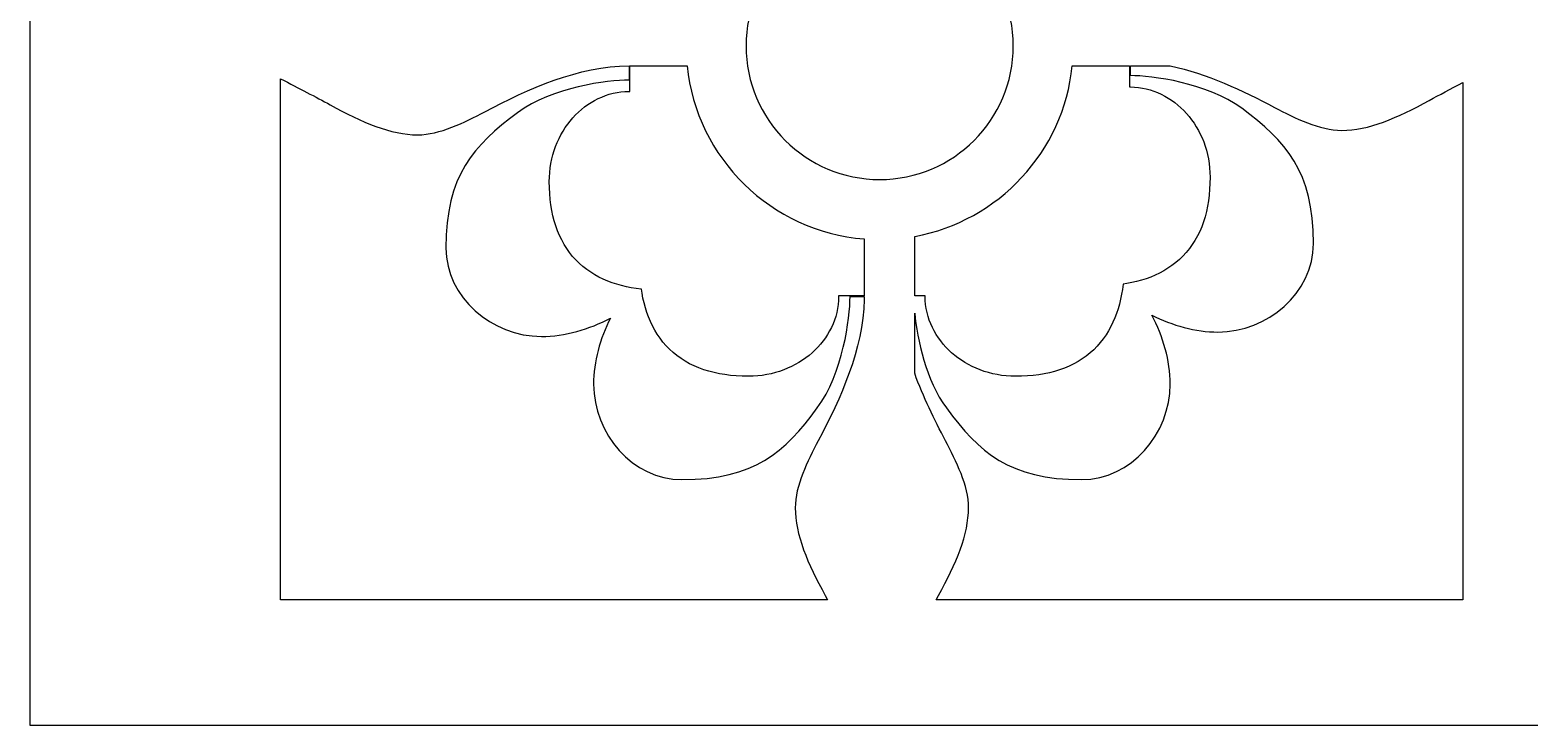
# Model space of a CAD drawing. Header units: centimetres. Extents: x 20.9 to 27, y -2.7 to 9.
# Drawn here: x 20.936 to 22.323, y -2.701 to -2.058 of the extents above; entities that cross this region are included whole.
import ezdxf

# ---------------------------------------------------------------- set-up
doc = ezdxf.new("R2010")
doc.units = ezdxf.units.CM
doc.header["$MEASUREMENT"] = 0
doc.layers.add('layer 1', color=7, linetype='Continuous')

msp = doc.modelspace()

# ---------------------------------------------------------------- linework, layer by layer
at = {"layer": 'layer 1', "color": 250}
for points, knots in [([(20.93631, -2.70131), (20.93631, -2.70131), (20.93631, 9.00077), (20.93631, 9.00077), (20.93631, 9.00077), (20.93631, 9.00077), (26.99977, 9.00077), (26.99977, 9.00077), (26.99977, 9.00077), (26.99977, 9.00077), (26.99977, -2.70131), (26.99977, -2.70131), (26.99977, -2.70131), (26.99977, -2.70131), (20.93631, -2.70131), (20.93631, -2.70131)], [0, 0, 0, 0, 0.2, 0.2, 0.2, 0.2, 0.4, 0.4, 0.4, 0.4, 0.6, 0.6, 0.6, 0.6, 1, 1, 1, 1]), ([(21.59848, -2.07328), (21.59848, -2.00508), (21.65379, -1.94977), (21.72199, -1.94977), (21.72199, -1.94977), (21.79019, -1.94977), (21.8455, -2.00508), (21.8455, -2.07328), (21.8455, -2.07328), (21.8455, -2.14148), (21.79019, -2.19679), (21.72199, -2.19679), (21.72199, -2.19679), (21.65379, -2.19679), (21.59848, -2.14148), (21.59848, -2.07328)], [0, 0, 0, 0, 0.2, 0.2, 0.2, 0.2, 0.4, 0.4, 0.4, 0.4, 0.6, 0.6, 0.6, 0.6, 1, 1, 1, 1]), ([(21.67385, -2.58545), (21.67385, -2.58545), (21.6717, -2.58148), (21.6717, -2.58148), (21.6717, -2.58148), (21.65533, -2.55205), (21.64389, -2.52506), (21.64389, -2.50052), (21.64389, -2.50052), (21.64389, -2.48007), (21.65533, -2.45717), (21.66515, -2.43836), (21.66515, -2.43836), (21.68599, -2.39911), (21.70681, -2.35358), (21.70765, -2.30791), (21.70765, -2.30791), (21.70765, -2.30791), (21.70765, -2.30506), (21.70765, -2.30506), (21.70765, -2.30506), (21.70765, -2.30506), (21.69459, -2.30506), (21.69459, -2.30506), (21.69459, -2.30506), (21.69459, -2.32469), (21.68805, -2.37622), (21.66433, -2.4081), (21.66433, -2.4081), (21.63407, -2.449), (21.60628, -2.47434), (21.5392, -2.47434), (21.5392, -2.47434), (21.4934, -2.47434), (21.45743, -2.43183), (21.45743, -2.38602), (21.45743, -2.38602), (21.45743, -2.3653), (21.46346, -2.3439), (21.47302, -2.32495), (21.47302, -2.32495), (21.45341, -2.33531), (21.43096, -2.34193), (21.40925, -2.34193), (21.40925, -2.34193), (21.36344, -2.34193), (21.32093, -2.30595), (21.32093, -2.26015), (21.32093, -2.26015), (21.32093, -2.19308), (21.34627, -2.16529), (21.38717, -2.13503), (21.38717, -2.13503), (21.41905, -2.11131), (21.47058, -2.10476), (21.49021, -2.10476), (21.49021, -2.10476), (21.49021, -2.10476), (21.49021, -2.09168), (21.49021, -2.09168), (21.49021, -2.09168), (21.44359, -2.09168), (21.39698, -2.11294), (21.35691, -2.13421), (21.35691, -2.13421), (21.3381, -2.14403), (21.3152, -2.15547), (21.29475, -2.15547), (21.29475, -2.15547), (21.27021, -2.15547), (21.24322, -2.14403), (21.21379, -2.12766), (21.21379, -2.12766), (21.20078, -2.1206), (21.18488, -2.11218), (21.16804, -2.10371), (21.16804, -2.10371), (21.16804, -2.10371), (21.16804, -2.58545), (21.16804, -2.58545), (21.16804, -2.58545), (21.16804, -2.58545), (21.67385, -2.58545), (21.67385, -2.58545)], [0, 0, 0, 0, 0.0454545, 0.0454545, 0.0454545, 0.0454545, 0.0909091, 0.0909091, 0.0909091, 0.0909091, 0.1363636, 0.1363636, 0.1363636, 0.1363636, 0.1818182, 0.1818182, 0.1818182, 0.1818182, 0.2272727, 0.2272727, 0.2272727, 0.2272727, 0.2727273, 0.2727273, 0.2727273, 0.2727273, 0.3181818, 0.3181818, 0.3181818, 0.3181818, 0.3636364, 0.3636364, 0.3636364, 0.3636364, 0.4090909, 0.4090909, 0.4090909, 0.4090909, 0.4545455, 0.4545455, 0.4545455, 0.4545455, 0.5, 0.5, 0.5, 0.5, 0.5454545, 0.5454545, 0.5454545, 0.5454545, 0.5909091, 0.5909091, 0.5909091, 0.5909091, 0.6363636, 0.6363636, 0.6363636, 0.6363636, 0.6818182, 0.6818182, 0.6818182, 0.6818182, 0.7272727, 0.7272727, 0.7272727, 0.7272727, 0.7727273, 0.7727273, 0.7727273, 0.7727273, 0.8181818, 0.8181818, 0.8181818, 0.8181818, 0.8636364, 0.8636364, 0.8636364, 0.8636364, 0.9090909, 0.9090909, 0.9090909, 0.9090909, 1, 1, 1, 1]), ([(21.54388, -2.09168), (21.54388, -2.09168), (21.49092, -2.09168), (21.49092, -2.09168), (21.49092, -2.09168), (21.49092, -2.09168), (21.49092, -2.1153), (21.49092, -2.1153), (21.49092, -2.1153), (21.49092, -2.1153), (21.48992, -2.1153), (21.48992, -2.1153), (21.48992, -2.1153), (21.48992, -2.1153), (21.48647, -2.11541), (21.48647, -2.11541), (21.48647, -2.11541), (21.48647, -2.11541), (21.48276, -2.11574), (21.48276, -2.11574), (21.48276, -2.11574), (21.48276, -2.11574), (21.4791, -2.11629), (21.4791, -2.11629), (21.4791, -2.11629), (21.4791, -2.11629), (21.47548, -2.11705), (21.47548, -2.11705), (21.47548, -2.11705), (21.47548, -2.11705), (21.47192, -2.118), (21.47192, -2.118), (21.47192, -2.118), (21.47192, -2.118), (21.46843, -2.11915), (21.46843, -2.11915), (21.46843, -2.11915), (21.46843, -2.11915), (21.46502, -2.12048), (21.46502, -2.12048), (21.46502, -2.12048), (21.46502, -2.12048), (21.46168, -2.12199), (21.46168, -2.12199), (21.46168, -2.12199), (21.46168, -2.12199), (21.45841, -2.12368), (21.45841, -2.12368), (21.45841, -2.12368), (21.45841, -2.12368), (21.45525, -2.12552), (21.45525, -2.12552), (21.45525, -2.12552), (21.45525, -2.12552), (21.45216, -2.12753), (21.45216, -2.12753), (21.45216, -2.12753), (21.45216, -2.12753), (21.44918, -2.1297), (21.44918, -2.1297), (21.44918, -2.1297), (21.44918, -2.1297), (21.44629, -2.13201), (21.44629, -2.13201), (21.44629, -2.13201), (21.44629, -2.13201), (21.44351, -2.13447), (21.44351, -2.13447), (21.44351, -2.13447), (21.44351, -2.13447), (21.44083, -2.13707), (21.44083, -2.13707), (21.44083, -2.13707), (21.44083, -2.13707), (21.43827, -2.13981), (21.43827, -2.13981), (21.43827, -2.13981), (21.43827, -2.13981), (21.43583, -2.14268), (21.43583, -2.14268), (21.43583, -2.14268), (21.43583, -2.14268), (21.43351, -2.14568), (21.43351, -2.14568), (21.43351, -2.14568), (21.43351, -2.14568), (21.43131, -2.1488), (21.43131, -2.1488), (21.43131, -2.1488), (21.43131, -2.1488), (21.42924, -2.15205), (21.42924, -2.15205), (21.42924, -2.15205), (21.42924, -2.15205), (21.42731, -2.15541), (21.42731, -2.15541), (21.42731, -2.15541), (21.42731, -2.15541), (21.42552, -2.15888), (21.42552, -2.15888), (21.42552, -2.15888), (21.42552, -2.15888), (21.42387, -2.16246), (21.42387, -2.16246), (21.42387, -2.16246), (21.42387, -2.16246), (21.42238, -2.16614), (21.42238, -2.16614), (21.42238, -2.16614), (21.42238, -2.16614), (21.42104, -2.16993), (21.42104, -2.16993), (21.42104, -2.16993), (21.42104, -2.16993), (21.41987, -2.17381), (21.41987, -2.17381), (21.41987, -2.17381), (21.41987, -2.17381), (21.41886, -2.17778), (21.41886, -2.17778), (21.41886, -2.17778), (21.41886, -2.17778), (21.41802, -2.18184), (21.41802, -2.18184), (21.41802, -2.18184), (21.41802, -2.18184), (21.41736, -2.18598), (21.41736, -2.18598), (21.41736, -2.18598), (21.41736, -2.18598), (21.41689, -2.19019), (21.41689, -2.19019), (21.41689, -2.19019), (21.41689, -2.19019), (21.4166, -2.19447), (21.4166, -2.19447), (21.4166, -2.19447), (21.4166, -2.19447), (21.4165, -2.19875), (21.4165, -2.19875), (21.4165, -2.19875), (21.4165, -2.19875), (21.41659, -2.2044), (21.41659, -2.2044), (21.41659, -2.2044), (21.41659, -2.2044), (21.41686, -2.20985), (21.41686, -2.20985), (21.41686, -2.20985), (21.41686, -2.20985), (21.41732, -2.21516), (21.41732, -2.21516), (21.41732, -2.21516), (21.41732, -2.21516), (21.41796, -2.22033), (21.41796, -2.22033), (21.41796, -2.22033), (21.41796, -2.22033), (21.41879, -2.22537), (21.41879, -2.22537), (21.41879, -2.22537), (21.41879, -2.22537), (21.41982, -2.23028), (21.41982, -2.23028), (21.41982, -2.23028), (21.41982, -2.23028), (21.42104, -2.23505), (21.42104, -2.23505), (21.42104, -2.23505), (21.42104, -2.23505), (21.42246, -2.23968), (21.42246, -2.23968), (21.42246, -2.23968), (21.42246, -2.23968), (21.42408, -2.24417), (21.42408, -2.24417), (21.42408, -2.24417), (21.42408, -2.24417), (21.42591, -2.24853), (21.42591, -2.24853), (21.42591, -2.24853), (21.42591, -2.24853), (21.42794, -2.25273), (21.42794, -2.25273), (21.42794, -2.25273), (21.42794, -2.25273), (21.43017, -2.25677), (21.43017, -2.25677), (21.43017, -2.25677), (21.43017, -2.25677), (21.43261, -2.26065), (21.43261, -2.26065), (21.43261, -2.26065), (21.43261, -2.26065), (21.43525, -2.26436), (21.43525, -2.26436), (21.43525, -2.26436), (21.43525, -2.26436), (21.43808, -2.26788), (21.43808, -2.26788), (21.43808, -2.26788), (21.43808, -2.26788), (21.44109, -2.27122), (21.44109, -2.27122), (21.44109, -2.27122), (21.44109, -2.27122), (21.44427, -2.27436), (21.44427, -2.27436), (21.44427, -2.27436), (21.44427, -2.27436), (21.44762, -2.2773), (21.44762, -2.2773), (21.44762, -2.2773), (21.44762, -2.2773), (21.45113, -2.28004), (21.45113, -2.28004), (21.45113, -2.28004), (21.45113, -2.28004), (21.45477, -2.28258), (21.45477, -2.28258), (21.45477, -2.28258), (21.45477, -2.28258), (21.45853, -2.28491), (21.45853, -2.28491), (21.45853, -2.28491), (21.45853, -2.28491), (21.46242, -2.28705), (21.46242, -2.28705), (21.46242, -2.28705), (21.46242, -2.28705), (21.46642, -2.289), (21.46642, -2.289), (21.46642, -2.289), (21.46642, -2.289), (21.47052, -2.29075), (21.47052, -2.29075), (21.47052, -2.29075), (21.47052, -2.29075), (21.4747, -2.29232), (21.4747, -2.29232), (21.4747, -2.29232), (21.4747, -2.29232), (21.47898, -2.29372), (21.47898, -2.29372), (21.47898, -2.29372), (21.47898, -2.29372), (21.48334, -2.29495), (21.48334, -2.29495), (21.48334, -2.29495), (21.48334, -2.29495), (21.48778, -2.29602), (21.48778, -2.29602), (21.48778, -2.29602), (21.48778, -2.29602), (21.49229, -2.29693), (21.49229, -2.29693), (21.49229, -2.29693), (21.49229, -2.29693), (21.49688, -2.2977), (21.49688, -2.2977), (21.49688, -2.2977), (21.49688, -2.2977), (21.50154, -2.29832), (21.50154, -2.29832), (21.50154, -2.29832), (21.50154, -2.29832), (21.50168, -2.29833), (21.50168, -2.29833), (21.50168, -2.29833), (21.50168, -2.29833), (21.50223, -2.30185), (21.50223, -2.30185), (21.50223, -2.30185), (21.50223, -2.30185), (21.50311, -2.30642), (21.50311, -2.30642), (21.50311, -2.30642), (21.50311, -2.30642), (21.50415, -2.31091), (21.50415, -2.31091), (21.50415, -2.31091), (21.50415, -2.31091), (21.50536, -2.31533), (21.50536, -2.31533), (21.50536, -2.31533), (21.50536, -2.31533), (21.50673, -2.31966), (21.50673, -2.31966), (21.50673, -2.31966), (21.50673, -2.31966), (21.50828, -2.3239), (21.50828, -2.3239), (21.50828, -2.3239), (21.50828, -2.3239), (21.51001, -2.32805), (21.51001, -2.32805), (21.51001, -2.32805), (21.51001, -2.32805), (21.51193, -2.3321), (21.51193, -2.3321), (21.51193, -2.3321), (21.51193, -2.3321), (21.51405, -2.33604), (21.51405, -2.33604), (21.51405, -2.33604), (21.51405, -2.33604), (21.51637, -2.33986), (21.51637, -2.33986), (21.51637, -2.33986), (21.51637, -2.33986), (21.51889, -2.34356), (21.51889, -2.34356), (21.51889, -2.34356), (21.51889, -2.34356), (21.52163, -2.34712), (21.52163, -2.34712), (21.52163, -2.34712), (21.52163, -2.34712), (21.52456, -2.35052), (21.52456, -2.35052), (21.52456, -2.35052), (21.52456, -2.35052), (21.5277, -2.35375), (21.5277, -2.35375), (21.5277, -2.35375), (21.5277, -2.35375), (21.53104, -2.35681), (21.53104, -2.35681), (21.53104, -2.35681), (21.53104, -2.35681), (21.53457, -2.35969), (21.53457, -2.35969), (21.53457, -2.35969), (21.53457, -2.35969), (21.53829, -2.36238), (21.53829, -2.36238), (21.53829, -2.36238), (21.53829, -2.36238), (21.54218, -2.36486), (21.54218, -2.36486), (21.54218, -2.36486), (21.54218, -2.36486), (21.54624, -2.36713), (21.54624, -2.36713), (21.54624, -2.36713), (21.54624, -2.36713), (21.55047, -2.3692), (21.55047, -2.3692), (21.55047, -2.3692), (21.55047, -2.3692), (21.55484, -2.37106), (21.55484, -2.37106), (21.55484, -2.37106), (21.55484, -2.37106), (21.55937, -2.37271), (21.55937, -2.37271), (21.55937, -2.37271), (21.55937, -2.37271), (21.56403, -2.37415), (21.56403, -2.37415), (21.56403, -2.37415), (21.56403, -2.37415), (21.56883, -2.37539), (21.56883, -2.37539), (21.56883, -2.37539), (21.56883, -2.37539), (21.57377, -2.37644), (21.57377, -2.37644), (21.57377, -2.37644), (21.57377, -2.37644), (21.57885, -2.37728), (21.57885, -2.37728), (21.57885, -2.37728), (21.57885, -2.37728), (21.58406, -2.37794), (21.58406, -2.37794), (21.58406, -2.37794), (21.58406, -2.37794), (21.58942, -2.3784), (21.58942, -2.3784), (21.58942, -2.3784), (21.58942, -2.3784), (21.59491, -2.37868), (21.59491, -2.37868), (21.59491, -2.37868), (21.59491, -2.37868), (21.60061, -2.37877), (21.60061, -2.37877), (21.60061, -2.37877), (21.60061, -2.37877), (21.60489, -2.37867), (21.60489, -2.37867), (21.60489, -2.37867), (21.60489, -2.37867), (21.60917, -2.37838), (21.60917, -2.37838), (21.60917, -2.37838), (21.60917, -2.37838), (21.61338, -2.37791), (21.61338, -2.37791), (21.61338, -2.37791), (21.61338, -2.37791), (21.61752, -2.37725), (21.61752, -2.37725), (21.61752, -2.37725), (21.61752, -2.37725), (21.62157, -2.37641), (21.62157, -2.37641), (21.62157, -2.37641), (21.62157, -2.37641), (21.62555, -2.3754), (21.62555, -2.3754), (21.62555, -2.3754), (21.62555, -2.3754), (21.62943, -2.37423), (21.62943, -2.37423), (21.62943, -2.37423), (21.62943, -2.37423), (21.63322, -2.37289), (21.63322, -2.37289), (21.63322, -2.37289), (21.63322, -2.37289), (21.6369, -2.3714), (21.6369, -2.3714), (21.6369, -2.3714), (21.6369, -2.3714), (21.64048, -2.36975), (21.64048, -2.36975), (21.64048, -2.36975), (21.64048, -2.36975), (21.64395, -2.36796), (21.64395, -2.36796), (21.64395, -2.36796), (21.64395, -2.36796), (21.64731, -2.36603), (21.64731, -2.36603), (21.64731, -2.36603), (21.64731, -2.36603), (21.65056, -2.36396), (21.65056, -2.36396), (21.65056, -2.36396), (21.65056, -2.36396), (21.65368, -2.36177), (21.65368, -2.36177), (21.65368, -2.36177), (21.65368, -2.36177), (21.65668, -2.35944), (21.65668, -2.35944), (21.65668, -2.35944), (21.65668, -2.35944), (21.65955, -2.357), (21.65955, -2.357), (21.65955, -2.357), (21.65955, -2.357), (21.66229, -2.35444), (21.66229, -2.35444), (21.66229, -2.35444), (21.66229, -2.35444), (21.66489, -2.35176), (21.66489, -2.35176), (21.66489, -2.35176), (21.66489, -2.35176), (21.66735, -2.34898), (21.66735, -2.34898), (21.66735, -2.34898), (21.66735, -2.34898), (21.66967, -2.34609), (21.66967, -2.34609), (21.66967, -2.34609), (21.66967, -2.34609), (21.67183, -2.34311), (21.67183, -2.34311), (21.67183, -2.34311), (21.67183, -2.34311), (21.67384, -2.34003), (21.67384, -2.34003), (21.67384, -2.34003), (21.67384, -2.34003), (21.67569, -2.33686), (21.67569, -2.33686), (21.67569, -2.33686), (21.67569, -2.33686), (21.67737, -2.33359), (21.67737, -2.33359), (21.67737, -2.33359), (21.67737, -2.33359), (21.67888, -2.33025), (21.67888, -2.33025), (21.67888, -2.33025), (21.67888, -2.33025), (21.68022, -2.32684), (21.68022, -2.32684), (21.68022, -2.32684), (21.68022, -2.32684), (21.68136, -2.32335), (21.68136, -2.32335), (21.68136, -2.32335), (21.68136, -2.32335), (21.68232, -2.31979), (21.68232, -2.31979), (21.68232, -2.31979), (21.68232, -2.31979), (21.68307, -2.31617), (21.68307, -2.31617), (21.68307, -2.31617), (21.68307, -2.31617), (21.68362, -2.31251), (21.68362, -2.31251), (21.68362, -2.31251), (21.68362, -2.31251), (21.68396, -2.3088), (21.68396, -2.3088), (21.68396, -2.3088), (21.68396, -2.3088), (21.68406, -2.30535), (21.68406, -2.30535), (21.68406, -2.30535), (21.68406, -2.30535), (21.68406, -2.30435), (21.68406, -2.30435), (21.68406, -2.30435), (21.68406, -2.30435), (21.70765, -2.30435), (21.70765, -2.30435), (21.70765, -2.30435), (21.70765, -2.30435), (21.70765, -2.25176), (21.70765, -2.25176), (21.70765, -2.25176), (21.62157, -2.24493), (21.55262, -2.1772), (21.54388, -2.09168)], [0, 0, 0, 0, 0.0074627, 0.0074627, 0.0074627, 0.0074627, 0.0149254, 0.0149254, 0.0149254, 0.0149254, 0.0223881, 0.0223881, 0.0223881, 0.0223881, 0.0298507, 0.0298507, 0.0298507, 0.0298507, 0.0373134, 0.0373134, 0.0373134, 0.0373134, 0.0447761, 0.0447761, 0.0447761, 0.0447761, 0.0522388, 0.0522388, 0.0522388, 0.0522388, 0.0597015, 0.0597015, 0.0597015, 0.0597015, 0.0671642, 0.0671642, 0.0671642, 0.0671642, 0.0746269, 0.0746269, 0.0746269, 0.0746269, 0.0820896, 0.0820896, 0.0820896, 0.0820896, 0.0895522, 0.0895522, 0.0895522, 0.0895522, 0.0970149, 0.0970149, 0.0970149, 0.0970149, 0.1044776, 0.1044776, 0.1044776, 0.1044776, 0.1119403, 0.1119403, 0.1119403, 0.1119403, 0.119403, 0.119403, 0.119403, 0.119403, 0.1268657, 0.1268657, 0.1268657, 0.1268657, 0.1343284, 0.1343284, 0.1343284, 0.1343284, 0.141791, 0.141791, 0.141791, 0.141791, 0.1492537, 0.1492537, 0.1492537, 0.1492537, 0.1567164, 0.1567164, 0.1567164, 0.1567164, 0.1641791, 0.1641791, 0.1641791, 0.1641791, 0.1716418, 0.1716418, 0.1716418, 0.1716418, 0.1791045, 0.1791045, 0.1791045, 0.1791045, 0.1865672, 0.1865672, 0.1865672, 0.1865672, 0.1940299, 0.1940299, 0.1940299, 0.1940299, 0.2014925, 0.2014925, 0.2014925, 0.2014925, 0.2089552, 0.2089552, 0.2089552, 0.2089552, 0.2164179, 0.2164179, 0.2164179, 0.2164179, 0.2238806, 0.2238806, 0.2238806, 0.2238806, 0.2313433, 0.2313433, 0.2313433, 0.2313433, 0.238806, 0.238806, 0.238806, 0.238806, 0.2462687, 0.2462687, 0.2462687, 0.2462687, 0.2537313, 0.2537313, 0.2537313, 0.2537313, 0.261194, 0.261194, 0.261194, 0.261194, 0.2686567, 0.2686567, 0.2686567, 0.2686567, 0.2761194, 0.2761194, 0.2761194, 0.2761194, 0.2835821, 0.2835821, 0.2835821, 0.2835821, 0.2910448, 0.2910448, 0.2910448, 0.2910448, 0.2985075, 0.2985075, 0.2985075, 0.2985075, 0.3059701, 0.3059701, 0.3059701, 0.3059701, 0.3134328, 0.3134328, 0.3134328, 0.3134328, 0.3208955, 0.3208955, 0.3208955, 0.3208955, 0.3283582, 0.3283582, 0.3283582, 0.3283582, 0.3358209, 0.3358209, 0.3358209, 0.3358209, 0.3432836, 0.3432836, 0.3432836, 0.3432836, 0.3507463, 0.3507463, 0.3507463, 0.3507463, 0.358209, 0.358209, 0.358209, 0.358209, 0.3656716, 0.3656716, 0.3656716, 0.3656716, 0.3731343, 0.3731343, 0.3731343, 0.3731343, 0.380597, 0.380597, 0.380597, 0.380597, 0.3880597, 0.3880597, 0.3880597, 0.3880597, 0.3955224, 0.3955224, 0.3955224, 0.3955224, 0.4029851, 0.4029851, 0.4029851, 0.4029851, 0.4104478, 0.4104478, 0.4104478, 0.4104478, 0.4179104, 0.4179104, 0.4179104, 0.4179104, 0.4253731, 0.4253731, 0.4253731, 0.4253731, 0.4328358, 0.4328358, 0.4328358, 0.4328358, 0.4402985, 0.4402985, 0.4402985, 0.4402985, 0.4477612, 0.4477612, 0.4477612, 0.4477612, 0.4552239, 0.4552239, 0.4552239, 0.4552239, 0.4626866, 0.4626866, 0.4626866, 0.4626866, 0.4701493, 0.4701493, 0.4701493, 0.4701493, 0.4776119, 0.4776119, 0.4776119, 0.4776119, 0.4850746, 0.4850746, 0.4850746, 0.4850746, 0.4925373, 0.4925373, 0.4925373, 0.4925373, 0.5, 0.5, 0.5, 0.5, 0.5074627, 0.5074627, 0.5074627, 0.5074627, 0.5149254, 0.5149254, 0.5149254, 0.5149254, 0.5223881, 0.5223881, 0.5223881, 0.5223881, 0.5298507, 0.5298507, 0.5298507, 0.5298507, 0.5373134, 0.5373134, 0.5373134, 0.5373134, 0.5447761, 0.5447761, 0.5447761, 0.5447761, 0.5522388, 0.5522388, 0.5522388, 0.5522388, 0.5597015, 0.5597015, 0.5597015, 0.5597015, 0.5671642, 0.5671642, 0.5671642, 0.5671642, 0.5746269, 0.5746269, 0.5746269, 0.5746269, 0.5820896, 0.5820896, 0.5820896, 0.5820896, 0.5895522, 0.5895522, 0.5895522, 0.5895522, 0.5970149, 0.5970149, 0.5970149, 0.5970149, 0.6044776, 0.6044776, 0.6044776, 0.6044776, 0.6119403, 0.6119403, 0.6119403, 0.6119403, 0.619403, 0.619403, 0.619403, 0.619403, 0.6268657, 0.6268657, 0.6268657, 0.6268657, 0.6343284, 0.6343284, 0.6343284, 0.6343284, 0.641791, 0.641791, 0.641791, 0.641791, 0.6492537, 0.6492537, 0.6492537, 0.6492537, 0.6567164, 0.6567164, 0.6567164, 0.6567164, 0.6641791, 0.6641791, 0.6641791, 0.6641791, 0.6716418, 0.6716418, 0.6716418, 0.6716418, 0.6791045, 0.6791045, 0.6791045, 0.6791045, 0.6865672, 0.6865672, 0.6865672, 0.6865672, 0.6940299, 0.6940299, 0.6940299, 0.6940299, 0.7014925, 0.7014925, 0.7014925, 0.7014925, 0.7089552, 0.7089552, 0.7089552, 0.7089552, 0.7164179, 0.7164179, 0.7164179, 0.7164179, 0.7238806, 0.7238806, 0.7238806, 0.7238806, 0.7313433, 0.7313433, 0.7313433, 0.7313433, 0.738806, 0.738806, 0.738806, 0.738806, 0.7462687, 0.7462687, 0.7462687, 0.7462687, 0.7537313, 0.7537313, 0.7537313, 0.7537313, 0.761194, 0.761194, 0.761194, 0.761194, 0.7686567, 0.7686567, 0.7686567, 0.7686567, 0.7761194, 0.7761194, 0.7761194, 0.7761194, 0.7835821, 0.7835821, 0.7835821, 0.7835821, 0.7910448, 0.7910448, 0.7910448, 0.7910448, 0.7985075, 0.7985075, 0.7985075, 0.7985075, 0.8059701, 0.8059701, 0.8059701, 0.8059701, 0.8134328, 0.8134328, 0.8134328, 0.8134328, 0.8208955, 0.8208955, 0.8208955, 0.8208955, 0.8283582, 0.8283582, 0.8283582, 0.8283582, 0.8358209, 0.8358209, 0.8358209, 0.8358209, 0.8432836, 0.8432836, 0.8432836, 0.8432836, 0.8507463, 0.8507463, 0.8507463, 0.8507463, 0.858209, 0.858209, 0.858209, 0.858209, 0.8656716, 0.8656716, 0.8656716, 0.8656716, 0.8731343, 0.8731343, 0.8731343, 0.8731343, 0.880597, 0.880597, 0.880597, 0.880597, 0.8880597, 0.8880597, 0.8880597, 0.8880597, 0.8955224, 0.8955224, 0.8955224, 0.8955224, 0.9029851, 0.9029851, 0.9029851, 0.9029851, 0.9104478, 0.9104478, 0.9104478, 0.9104478, 0.9179104, 0.9179104, 0.9179104, 0.9179104, 0.9253731, 0.9253731, 0.9253731, 0.9253731, 0.9328358, 0.9328358, 0.9328358, 0.9328358, 0.9402985, 0.9402985, 0.9402985, 0.9402985, 0.9477612, 0.9477612, 0.9477612, 0.9477612, 0.9552239, 0.9552239, 0.9552239, 0.9552239, 0.9626866, 0.9626866, 0.9626866, 0.9626866, 0.9701493, 0.9701493, 0.9701493, 0.9701493, 0.9776119, 0.9776119, 0.9776119, 0.9776119, 0.9850746, 0.9850746, 0.9850746, 0.9850746, 1, 1, 1, 1]), ([(22.26134, -2.58545), (22.26134, -2.58545), (22.26134, -2.10707), (22.26134, -2.10707), (22.26134, -2.10707), (22.24997, -2.11294), (22.23936, -2.11859), (22.23019, -2.12357), (22.23019, -2.12357), (22.20076, -2.13994), (22.17377, -2.15138), (22.14923, -2.15138), (22.14923, -2.15138), (22.12878, -2.15138), (22.10588, -2.13994), (22.08707, -2.13012), (22.08707, -2.13012), (22.05763, -2.11448), (22.02465, -2.09886), (21.99073, -2.09168), (21.99073, -2.09168), (21.99073, -2.09168), (21.95377, -2.09168), (21.95377, -2.09168), (21.95377, -2.09168), (21.95377, -2.09168), (21.95377, -2.10067), (21.95377, -2.10067), (21.95377, -2.10067), (21.9734, -2.10067), (22.02493, -2.10722), (22.05681, -2.13094), (22.05681, -2.13094), (22.09771, -2.1612), (22.12306, -2.18899), (22.12306, -2.25607), (22.12306, -2.25607), (22.12306, -2.30187), (22.08054, -2.33784), (22.03473, -2.33784), (22.03473, -2.33784), (22.01401, -2.33784), (21.99261, -2.33181), (21.97366, -2.32225), (21.97366, -2.32225), (21.98402, -2.34186), (21.99064, -2.36431), (21.99064, -2.38602), (21.99064, -2.38602), (21.99064, -2.43183), (21.95466, -2.47434), (21.90886, -2.47434), (21.90886, -2.47434), (21.84179, -2.47434), (21.814, -2.449), (21.78374, -2.4081), (21.78374, -2.4081), (21.76478, -2.38262), (21.75679, -2.34457), (21.75435, -2.32031), (21.75435, -2.32031), (21.75435, -2.32031), (21.75435, -2.37603), (21.75435, -2.37603), (21.75435, -2.37603), (21.76224, -2.39785), (21.77258, -2.41888), (21.78292, -2.43836), (21.78292, -2.43836), (21.79274, -2.45717), (21.80418, -2.48007), (21.80418, -2.50052), (21.80418, -2.50052), (21.80418, -2.52506), (21.79274, -2.55205), (21.77637, -2.58148), (21.77637, -2.58148), (21.77637, -2.58148), (21.77423, -2.58545), (21.77423, -2.58545), (21.77423, -2.58545), (21.77423, -2.58545), (22.26134, -2.58545), (22.26134, -2.58545)], [0, 0, 0, 0, 0.0454545, 0.0454545, 0.0454545, 0.0454545, 0.0909091, 0.0909091, 0.0909091, 0.0909091, 0.1363636, 0.1363636, 0.1363636, 0.1363636, 0.1818182, 0.1818182, 0.1818182, 0.1818182, 0.2272727, 0.2272727, 0.2272727, 0.2272727, 0.2727273, 0.2727273, 0.2727273, 0.2727273, 0.3181818, 0.3181818, 0.3181818, 0.3181818, 0.3636364, 0.3636364, 0.3636364, 0.3636364, 0.4090909, 0.4090909, 0.4090909, 0.4090909, 0.4545455, 0.4545455, 0.4545455, 0.4545455, 0.5, 0.5, 0.5, 0.5, 0.5454545, 0.5454545, 0.5454545, 0.5454545, 0.5909091, 0.5909091, 0.5909091, 0.5909091, 0.6363636, 0.6363636, 0.6363636, 0.6363636, 0.6818182, 0.6818182, 0.6818182, 0.6818182, 0.7272727, 0.7272727, 0.7272727, 0.7272727, 0.7727273, 0.7727273, 0.7727273, 0.7727273, 0.8181818, 0.8181818, 0.8181818, 0.8181818, 0.8636364, 0.8636364, 0.8636364, 0.8636364, 0.9090909, 0.9090909, 0.9090909, 0.9090909, 1, 1, 1, 1]), ([(21.95306, -2.09168), (21.95306, -2.09168), (21.9001, -2.09168), (21.9001, -2.09168), (21.9001, -2.09168), (21.89198, -2.17114), (21.83188, -2.23525), (21.75435, -2.24941), (21.75435, -2.24941), (21.75435, -2.24941), (21.75435, -2.30435), (21.75435, -2.30435), (21.75435, -2.30435), (21.75435, -2.30435), (21.76402, -2.30435), (21.76402, -2.30435), (21.76402, -2.30435), (21.76402, -2.30435), (21.76402, -2.30534), (21.76402, -2.30534), (21.76402, -2.30534), (21.76402, -2.30534), (21.76412, -2.3088), (21.76412, -2.3088), (21.76412, -2.3088), (21.76412, -2.3088), (21.76445, -2.31251), (21.76445, -2.31251), (21.76445, -2.31251), (21.76445, -2.31251), (21.765, -2.31617), (21.765, -2.31617), (21.765, -2.31617), (21.765, -2.31617), (21.76576, -2.31979), (21.76576, -2.31979), (21.76576, -2.31979), (21.76576, -2.31979), (21.76671, -2.32334), (21.76671, -2.32334), (21.76671, -2.32334), (21.76671, -2.32334), (21.76786, -2.32684), (21.76786, -2.32684), (21.76786, -2.32684), (21.76786, -2.32684), (21.76919, -2.33026), (21.76919, -2.33026), (21.76919, -2.33026), (21.76919, -2.33026), (21.7707, -2.33359), (21.7707, -2.33359), (21.7707, -2.33359), (21.7707, -2.33359), (21.77238, -2.33685), (21.77238, -2.33685), (21.77238, -2.33685), (21.77238, -2.33685), (21.77423, -2.34002), (21.77423, -2.34002), (21.77423, -2.34002), (21.77423, -2.34002), (21.77624, -2.34311), (21.77624, -2.34311), (21.77624, -2.34311), (21.77624, -2.34311), (21.77841, -2.34609), (21.77841, -2.34609), (21.77841, -2.34609), (21.77841, -2.34609), (21.78072, -2.34898), (21.78072, -2.34898), (21.78072, -2.34898), (21.78072, -2.34898), (21.78318, -2.35176), (21.78318, -2.35176), (21.78318, -2.35176), (21.78318, -2.35176), (21.78578, -2.35444), (21.78578, -2.35444), (21.78578, -2.35444), (21.78578, -2.35444), (21.78852, -2.35699), (21.78852, -2.35699), (21.78852, -2.35699), (21.78852, -2.35699), (21.79139, -2.35944), (21.79139, -2.35944), (21.79139, -2.35944), (21.79139, -2.35944), (21.79439, -2.36176), (21.79439, -2.36176), (21.79439, -2.36176), (21.79439, -2.36176), (21.79751, -2.36396), (21.79751, -2.36396), (21.79751, -2.36396), (21.79751, -2.36396), (21.80075, -2.36603), (21.80075, -2.36603), (21.80075, -2.36603), (21.80075, -2.36603), (21.80411, -2.36796), (21.80411, -2.36796), (21.80411, -2.36796), (21.80411, -2.36796), (21.80759, -2.36975), (21.80759, -2.36975), (21.80759, -2.36975), (21.80759, -2.36975), (21.81117, -2.3714), (21.81117, -2.3714), (21.81117, -2.3714), (21.81117, -2.3714), (21.81485, -2.37289), (21.81485, -2.37289), (21.81485, -2.37289), (21.81485, -2.37289), (21.81864, -2.37423), (21.81864, -2.37423), (21.81864, -2.37423), (21.81864, -2.37423), (21.82252, -2.3754), (21.82252, -2.3754), (21.82252, -2.3754), (21.82252, -2.3754), (21.82649, -2.37641), (21.82649, -2.37641), (21.82649, -2.37641), (21.82649, -2.37641), (21.83055, -2.37725), (21.83055, -2.37725), (21.83055, -2.37725), (21.83055, -2.37725), (21.83469, -2.37791), (21.83469, -2.37791), (21.83469, -2.37791), (21.83469, -2.37791), (21.8389, -2.37838), (21.8389, -2.37838), (21.8389, -2.37838), (21.8389, -2.37838), (21.84318, -2.37867), (21.84318, -2.37867), (21.84318, -2.37867), (21.84318, -2.37867), (21.84746, -2.37877), (21.84746, -2.37877), (21.84746, -2.37877), (21.84746, -2.37877), (21.85311, -2.37868), (21.85311, -2.37868), (21.85311, -2.37868), (21.85311, -2.37868), (21.85856, -2.37841), (21.85856, -2.37841), (21.85856, -2.37841), (21.85856, -2.37841), (21.86387, -2.37795), (21.86387, -2.37795), (21.86387, -2.37795), (21.86387, -2.37795), (21.86904, -2.37731), (21.86904, -2.37731), (21.86904, -2.37731), (21.86904, -2.37731), (21.87408, -2.37648), (21.87408, -2.37648), (21.87408, -2.37648), (21.87408, -2.37648), (21.87898, -2.37545), (21.87898, -2.37545), (21.87898, -2.37545), (21.87898, -2.37545), (21.88376, -2.37423), (21.88376, -2.37423), (21.88376, -2.37423), (21.88376, -2.37423), (21.88839, -2.37281), (21.88839, -2.37281), (21.88839, -2.37281), (21.88839, -2.37281), (21.89288, -2.37119), (21.89288, -2.37119), (21.89288, -2.37119), (21.89288, -2.37119), (21.89723, -2.36936), (21.89723, -2.36936), (21.89723, -2.36936), (21.89723, -2.36936), (21.90144, -2.36733), (21.90144, -2.36733), (21.90144, -2.36733), (21.90144, -2.36733), (21.90548, -2.3651), (21.90548, -2.3651), (21.90548, -2.3651), (21.90548, -2.3651), (21.90936, -2.36266), (21.90936, -2.36266), (21.90936, -2.36266), (21.90936, -2.36266), (21.91307, -2.36002), (21.91307, -2.36002), (21.91307, -2.36002), (21.91307, -2.36002), (21.91659, -2.35719), (21.91659, -2.35719), (21.91659, -2.35719), (21.91659, -2.35719), (21.91993, -2.35418), (21.91993, -2.35418), (21.91993, -2.35418), (21.91993, -2.35418), (21.92307, -2.35099), (21.92307, -2.35099), (21.92307, -2.35099), (21.92307, -2.35099), (21.92601, -2.34764), (21.92601, -2.34764), (21.92601, -2.34764), (21.92601, -2.34764), (21.92875, -2.34414), (21.92875, -2.34414), (21.92875, -2.34414), (21.92875, -2.34414), (21.93129, -2.3405), (21.93129, -2.3405), (21.93129, -2.3405), (21.93129, -2.3405), (21.93362, -2.33673), (21.93362, -2.33673), (21.93362, -2.33673), (21.93362, -2.33673), (21.93576, -2.33284), (21.93576, -2.33284), (21.93576, -2.33284), (21.93576, -2.33284), (21.93771, -2.32885), (21.93771, -2.32885), (21.93771, -2.32885), (21.93771, -2.32885), (21.93946, -2.32475), (21.93946, -2.32475), (21.93946, -2.32475), (21.93946, -2.32475), (21.94103, -2.32056), (21.94103, -2.32056), (21.94103, -2.32056), (21.94103, -2.32056), (21.94243, -2.31629), (21.94243, -2.31629), (21.94243, -2.31629), (21.94243, -2.31629), (21.94366, -2.31193), (21.94366, -2.31193), (21.94366, -2.31193), (21.94366, -2.31193), (21.94473, -2.30749), (21.94473, -2.30749), (21.94473, -2.30749), (21.94473, -2.30749), (21.94564, -2.30298), (21.94564, -2.30298), (21.94564, -2.30298), (21.94564, -2.30298), (21.94641, -2.29839), (21.94641, -2.29839), (21.94641, -2.29839), (21.94641, -2.29839), (21.94703, -2.29373), (21.94703, -2.29373), (21.94703, -2.29373), (21.94703, -2.29373), (21.94704, -2.29359), (21.94704, -2.29359), (21.94704, -2.29359), (21.94704, -2.29359), (21.95056, -2.29304), (21.95056, -2.29304), (21.95056, -2.29304), (21.95056, -2.29304), (21.95513, -2.29215), (21.95513, -2.29215), (21.95513, -2.29215), (21.95513, -2.29215), (21.95962, -2.29112), (21.95962, -2.29112), (21.95962, -2.29112), (21.95962, -2.29112), (21.96403, -2.28991), (21.96403, -2.28991), (21.96403, -2.28991), (21.96403, -2.28991), (21.96837, -2.28854), (21.96837, -2.28854), (21.96837, -2.28854), (21.96837, -2.28854), (21.97261, -2.28699), (21.97261, -2.28699), (21.97261, -2.28699), (21.97261, -2.28699), (21.97676, -2.28526), (21.97676, -2.28526), (21.97676, -2.28526), (21.97676, -2.28526), (21.98081, -2.28334), (21.98081, -2.28334), (21.98081, -2.28334), (21.98081, -2.28334), (21.98475, -2.28122), (21.98475, -2.28122), (21.98475, -2.28122), (21.98475, -2.28122), (21.98857, -2.2789), (21.98857, -2.2789), (21.98857, -2.2789), (21.98857, -2.2789), (21.99226, -2.27638), (21.99226, -2.27638), (21.99226, -2.27638), (21.99226, -2.27638), (21.99582, -2.27364), (21.99582, -2.27364), (21.99582, -2.27364), (21.99582, -2.27364), (21.99922, -2.27071), (21.99922, -2.27071), (21.99922, -2.27071), (21.99922, -2.27071), (22.00246, -2.26757), (22.00246, -2.26757), (22.00246, -2.26757), (22.00246, -2.26757), (22.00552, -2.26423), (22.00552, -2.26423), (22.00552, -2.26423), (22.00552, -2.26423), (22.0084, -2.2607), (22.0084, -2.2607), (22.0084, -2.2607), (22.0084, -2.2607), (22.01108, -2.25698), (22.01108, -2.25698), (22.01108, -2.25698), (22.01108, -2.25698), (22.01356, -2.25309), (22.01356, -2.25309), (22.01356, -2.25309), (22.01356, -2.25309), (22.01584, -2.24903), (22.01584, -2.24903), (22.01584, -2.24903), (22.01584, -2.24903), (22.01791, -2.2448), (22.01791, -2.2448), (22.01791, -2.2448), (22.01791, -2.2448), (22.01976, -2.24043), (22.01976, -2.24043), (22.01976, -2.24043), (22.01976, -2.24043), (22.02142, -2.23591), (22.02142, -2.23591), (22.02142, -2.23591), (22.02142, -2.23591), (22.02286, -2.23124), (22.02286, -2.23124), (22.02286, -2.23124), (22.02286, -2.23124), (22.0241, -2.22644), (22.0241, -2.22644), (22.0241, -2.22644), (22.0241, -2.22644), (22.02515, -2.2215), (22.02515, -2.2215), (22.02515, -2.2215), (22.02515, -2.2215), (22.02599, -2.21642), (22.02599, -2.21642), (22.02599, -2.21642), (22.02599, -2.21642), (22.02664, -2.21121), (22.02664, -2.21121), (22.02664, -2.21121), (22.02664, -2.21121), (22.02711, -2.20586), (22.02711, -2.20586), (22.02711, -2.20586), (22.02711, -2.20586), (22.02739, -2.20036), (22.02739, -2.20036), (22.02739, -2.20036), (22.02739, -2.20036), (22.02748, -2.19466), (22.02748, -2.19466), (22.02748, -2.19466), (22.02748, -2.19466), (22.02738, -2.19038), (22.02738, -2.19038), (22.02738, -2.19038), (22.02738, -2.19038), (22.02709, -2.1861), (22.02709, -2.1861), (22.02709, -2.1861), (22.02709, -2.1861), (22.02662, -2.18189), (22.02662, -2.18189), (22.02662, -2.18189), (22.02662, -2.18189), (22.02596, -2.17775), (22.02596, -2.17775), (22.02596, -2.17775), (22.02596, -2.17775), (22.02512, -2.17369), (22.02512, -2.17369), (22.02512, -2.17369), (22.02512, -2.17369), (22.02411, -2.16972), (22.02411, -2.16972), (22.02411, -2.16972), (22.02411, -2.16972), (22.02294, -2.16584), (22.02294, -2.16584), (22.02294, -2.16584), (22.02294, -2.16584), (22.0216, -2.16205), (22.0216, -2.16205), (22.0216, -2.16205), (22.0216, -2.16205), (22.0201, -2.15837), (22.0201, -2.15837), (22.0201, -2.15837), (22.0201, -2.15837), (22.01846, -2.15479), (22.01846, -2.15479), (22.01846, -2.15479), (22.01846, -2.15479), (22.01667, -2.15132), (22.01667, -2.15132), (22.01667, -2.15132), (22.01667, -2.15132), (22.01474, -2.14796), (22.01474, -2.14796), (22.01474, -2.14796), (22.01474, -2.14796), (22.01267, -2.14471), (22.01267, -2.14471), (22.01267, -2.14471), (22.01267, -2.14471), (22.01047, -2.14159), (22.01047, -2.14159), (22.01047, -2.14159), (22.01047, -2.14159), (22.00815, -2.13859), (22.00815, -2.13859), (22.00815, -2.13859), (22.00815, -2.13859), (22.00571, -2.13572), (22.00571, -2.13572), (22.00571, -2.13572), (22.00571, -2.13572), (22.00314, -2.13298), (22.00314, -2.13298), (22.00314, -2.13298), (22.00314, -2.13298), (22.00047, -2.13038), (22.00047, -2.13038), (22.00047, -2.13038), (22.00047, -2.13038), (21.99769, -2.12792), (21.99769, -2.12792), (21.99769, -2.12792), (21.99769, -2.12792), (21.9948, -2.1256), (21.9948, -2.1256), (21.9948, -2.1256), (21.9948, -2.1256), (21.99182, -2.12344), (21.99182, -2.12344), (21.99182, -2.12344), (21.99182, -2.12344), (21.98874, -2.12143), (21.98874, -2.12143), (21.98874, -2.12143), (21.98874, -2.12143), (21.98557, -2.11958), (21.98557, -2.11958), (21.98557, -2.11958), (21.98557, -2.11958), (21.9823, -2.1179), (21.9823, -2.1179), (21.9823, -2.1179), (21.9823, -2.1179), (21.97896, -2.11639), (21.97896, -2.11639), (21.97896, -2.11639), (21.97896, -2.11639), (21.97554, -2.11505), (21.97554, -2.11505), (21.97554, -2.11505), (21.97554, -2.11505), (21.97205, -2.11391), (21.97205, -2.11391), (21.97205, -2.11391), (21.97205, -2.11391), (21.9685, -2.11295), (21.9685, -2.11295), (21.9685, -2.11295), (21.9685, -2.11295), (21.96488, -2.1122), (21.96488, -2.1122), (21.96488, -2.1122), (21.96488, -2.1122), (21.96122, -2.11165), (21.96122, -2.11165), (21.96122, -2.11165), (21.96122, -2.11165), (21.95751, -2.11131), (21.95751, -2.11131), (21.95751, -2.11131), (21.95751, -2.11131), (21.95406, -2.11121), (21.95406, -2.11121), (21.95406, -2.11121), (21.95406, -2.11121), (21.95306, -2.11121), (21.95306, -2.11121), (21.95306, -2.11121), (21.95306, -2.11121), (21.95306, -2.09168), (21.95306, -2.09168)], [0, 0, 0, 0, 0.0074627, 0.0074627, 0.0074627, 0.0074627, 0.0149254, 0.0149254, 0.0149254, 0.0149254, 0.0223881, 0.0223881, 0.0223881, 0.0223881, 0.0298507, 0.0298507, 0.0298507, 0.0298507, 0.0373134, 0.0373134, 0.0373134, 0.0373134, 0.0447761, 0.0447761, 0.0447761, 0.0447761, 0.0522388, 0.0522388, 0.0522388, 0.0522388, 0.0597015, 0.0597015, 0.0597015, 0.0597015, 0.0671642, 0.0671642, 0.0671642, 0.0671642, 0.0746269, 0.0746269, 0.0746269, 0.0746269, 0.0820896, 0.0820896, 0.0820896, 0.0820896, 0.0895522, 0.0895522, 0.0895522, 0.0895522, 0.0970149, 0.0970149, 0.0970149, 0.0970149, 0.1044776, 0.1044776, 0.1044776, 0.1044776, 0.1119403, 0.1119403, 0.1119403, 0.1119403, 0.119403, 0.119403, 0.119403, 0.119403, 0.1268657, 0.1268657, 0.1268657, 0.1268657, 0.1343284, 0.1343284, 0.1343284, 0.1343284, 0.141791, 0.141791, 0.141791, 0.141791, 0.1492537, 0.1492537, 0.1492537, 0.1492537, 0.1567164, 0.1567164, 0.1567164, 0.1567164, 0.1641791, 0.1641791, 0.1641791, 0.1641791, 0.1716418, 0.1716418, 0.1716418, 0.1716418, 0.1791045, 0.1791045, 0.1791045, 0.1791045, 0.1865672, 0.1865672, 0.1865672, 0.1865672, 0.1940299, 0.1940299, 0.1940299, 0.1940299, 0.2014925, 0.2014925, 0.2014925, 0.2014925, 0.2089552, 0.2089552, 0.2089552, 0.2089552, 0.2164179, 0.2164179, 0.2164179, 0.2164179, 0.2238806, 0.2238806, 0.2238806, 0.2238806, 0.2313433, 0.2313433, 0.2313433, 0.2313433, 0.238806, 0.238806, 0.238806, 0.238806, 0.2462687, 0.2462687, 0.2462687, 0.2462687, 0.2537313, 0.2537313, 0.2537313, 0.2537313, 0.261194, 0.261194, 0.261194, 0.261194, 0.2686567, 0.2686567, 0.2686567, 0.2686567, 0.2761194, 0.2761194, 0.2761194, 0.2761194, 0.2835821, 0.2835821, 0.2835821, 0.2835821, 0.2910448, 0.2910448, 0.2910448, 0.2910448, 0.2985075, 0.2985075, 0.2985075, 0.2985075, 0.3059701, 0.3059701, 0.3059701, 0.3059701, 0.3134328, 0.3134328, 0.3134328, 0.3134328, 0.3208955, 0.3208955, 0.3208955, 0.3208955, 0.3283582, 0.3283582, 0.3283582, 0.3283582, 0.3358209, 0.3358209, 0.3358209, 0.3358209, 0.3432836, 0.3432836, 0.3432836, 0.3432836, 0.3507463, 0.3507463, 0.3507463, 0.3507463, 0.358209, 0.358209, 0.358209, 0.358209, 0.3656716, 0.3656716, 0.3656716, 0.3656716, 0.3731343, 0.3731343, 0.3731343, 0.3731343, 0.380597, 0.380597, 0.380597, 0.380597, 0.3880597, 0.3880597, 0.3880597, 0.3880597, 0.3955224, 0.3955224, 0.3955224, 0.3955224, 0.4029851, 0.4029851, 0.4029851, 0.4029851, 0.4104478, 0.4104478, 0.4104478, 0.4104478, 0.4179104, 0.4179104, 0.4179104, 0.4179104, 0.4253731, 0.4253731, 0.4253731, 0.4253731, 0.4328358, 0.4328358, 0.4328358, 0.4328358, 0.4402985, 0.4402985, 0.4402985, 0.4402985, 0.4477612, 0.4477612, 0.4477612, 0.4477612, 0.4552239, 0.4552239, 0.4552239, 0.4552239, 0.4626866, 0.4626866, 0.4626866, 0.4626866, 0.4701493, 0.4701493, 0.4701493, 0.4701493, 0.4776119, 0.4776119, 0.4776119, 0.4776119, 0.4850746, 0.4850746, 0.4850746, 0.4850746, 0.4925373, 0.4925373, 0.4925373, 0.4925373, 0.5, 0.5, 0.5, 0.5, 0.5074627, 0.5074627, 0.5074627, 0.5074627, 0.5149254, 0.5149254, 0.5149254, 0.5149254, 0.5223881, 0.5223881, 0.5223881, 0.5223881, 0.5298507, 0.5298507, 0.5298507, 0.5298507, 0.5373134, 0.5373134, 0.5373134, 0.5373134, 0.5447761, 0.5447761, 0.5447761, 0.5447761, 0.5522388, 0.5522388, 0.5522388, 0.5522388, 0.5597015, 0.5597015, 0.5597015, 0.5597015, 0.5671642, 0.5671642, 0.5671642, 0.5671642, 0.5746269, 0.5746269, 0.5746269, 0.5746269, 0.5820896, 0.5820896, 0.5820896, 0.5820896, 0.5895522, 0.5895522, 0.5895522, 0.5895522, 0.5970149, 0.5970149, 0.5970149, 0.5970149, 0.6044776, 0.6044776, 0.6044776, 0.6044776, 0.6119403, 0.6119403, 0.6119403, 0.6119403, 0.619403, 0.619403, 0.619403, 0.619403, 0.6268657, 0.6268657, 0.6268657, 0.6268657, 0.6343284, 0.6343284, 0.6343284, 0.6343284, 0.641791, 0.641791, 0.641791, 0.641791, 0.6492537, 0.6492537, 0.6492537, 0.6492537, 0.6567164, 0.6567164, 0.6567164, 0.6567164, 0.6641791, 0.6641791, 0.6641791, 0.6641791, 0.6716418, 0.6716418, 0.6716418, 0.6716418, 0.6791045, 0.6791045, 0.6791045, 0.6791045, 0.6865672, 0.6865672, 0.6865672, 0.6865672, 0.6940299, 0.6940299, 0.6940299, 0.6940299, 0.7014925, 0.7014925, 0.7014925, 0.7014925, 0.7089552, 0.7089552, 0.7089552, 0.7089552, 0.7164179, 0.7164179, 0.7164179, 0.7164179, 0.7238806, 0.7238806, 0.7238806, 0.7238806, 0.7313433, 0.7313433, 0.7313433, 0.7313433, 0.738806, 0.738806, 0.738806, 0.738806, 0.7462687, 0.7462687, 0.7462687, 0.7462687, 0.7537313, 0.7537313, 0.7537313, 0.7537313, 0.761194, 0.761194, 0.761194, 0.761194, 0.7686567, 0.7686567, 0.7686567, 0.7686567, 0.7761194, 0.7761194, 0.7761194, 0.7761194, 0.7835821, 0.7835821, 0.7835821, 0.7835821, 0.7910448, 0.7910448, 0.7910448, 0.7910448, 0.7985075, 0.7985075, 0.7985075, 0.7985075, 0.8059701, 0.8059701, 0.8059701, 0.8059701, 0.8134328, 0.8134328, 0.8134328, 0.8134328, 0.8208955, 0.8208955, 0.8208955, 0.8208955, 0.8283582, 0.8283582, 0.8283582, 0.8283582, 0.8358209, 0.8358209, 0.8358209, 0.8358209, 0.8432836, 0.8432836, 0.8432836, 0.8432836, 0.8507463, 0.8507463, 0.8507463, 0.8507463, 0.858209, 0.858209, 0.858209, 0.858209, 0.8656716, 0.8656716, 0.8656716, 0.8656716, 0.8731343, 0.8731343, 0.8731343, 0.8731343, 0.880597, 0.880597, 0.880597, 0.880597, 0.8880597, 0.8880597, 0.8880597, 0.8880597, 0.8955224, 0.8955224, 0.8955224, 0.8955224, 0.9029851, 0.9029851, 0.9029851, 0.9029851, 0.9104478, 0.9104478, 0.9104478, 0.9104478, 0.9179104, 0.9179104, 0.9179104, 0.9179104, 0.9253731, 0.9253731, 0.9253731, 0.9253731, 0.9328358, 0.9328358, 0.9328358, 0.9328358, 0.9402985, 0.9402985, 0.9402985, 0.9402985, 0.9477612, 0.9477612, 0.9477612, 0.9477612, 0.9552239, 0.9552239, 0.9552239, 0.9552239, 0.9626866, 0.9626866, 0.9626866, 0.9626866, 0.9701493, 0.9701493, 0.9701493, 0.9701493, 0.9776119, 0.9776119, 0.9776119, 0.9776119, 0.9850746, 0.9850746, 0.9850746, 0.9850746, 1, 1, 1, 1])]:
    msp.add_open_spline(points, degree=3, knots=knots, dxfattribs=at)

doc.saveas('drawing.dxf')
